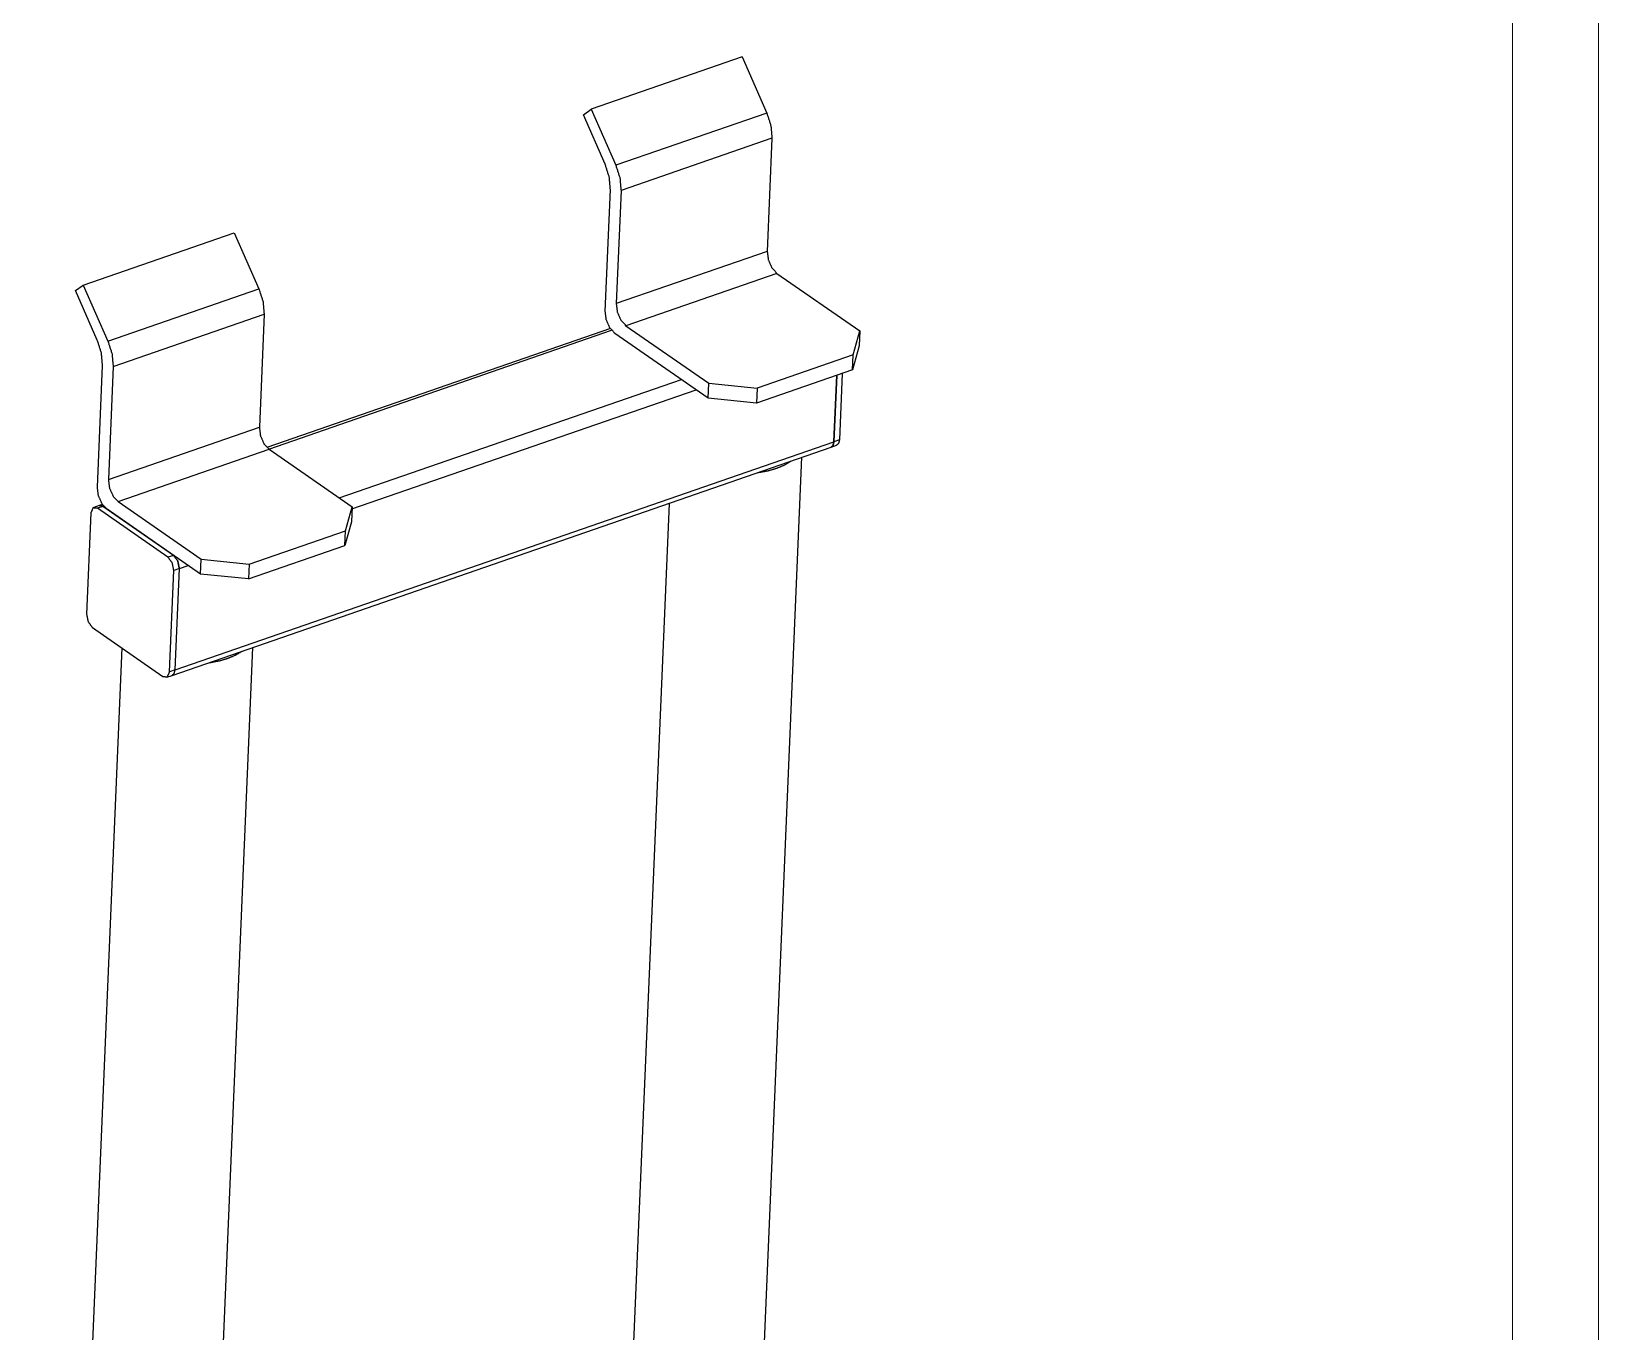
# Model space of a CAD drawing. Header units: millimetres. Extents: x 0 to 420, y 0 to 297.
# Drawn here: x 329 to 420, y 148.1 to 223.6 of the extents above; entities that cross this region are included whole.
import ezdxf

# ---------------------------------------------------------------- set-up
doc = ezdxf.new("R2010")
doc.units = ezdxf.units.MM
doc.layers.add('101', color=7, linetype='Continuous', true_color=0xffffff)

msp = doc.modelspace()

# ---------------------------------------------------------------- linework, layer by layer
at = {"layer": '101', "color": 133, "linetype": 'Continuous', "lineweight": 18}
for p, q in [((420, 0), (420, 297)), ((415, 5), (415, 292))]:
    msp.add_line(p, q, dxfattribs=at)
at = {"layer": '101', "color": 92, "linetype": 'Continuous', "lineweight": 25}
for p, q in [((370.246, 222.102), (361.475, 219.065)), ((370.246, 222.102), (371.681, 218.848)), ((361.024, 218.748), (361.475, 219.065)), ((362.293, 215.87), (361.024, 218.748)), ((361.475, 219.065), (362.91, 215.81)), ((371.681, 218.848), (362.91, 215.81)), ((371.982, 217.379), (363.212, 214.342)), ((371.982, 217.379), (371.704, 210.813)), ((362.295, 207.328), (362.594, 214.401)), ((363.212, 214.342), (362.934, 207.776)), ((331.976, 208.849), (340.746, 211.886)), ((340.746, 211.886), (342.181, 208.632)), ((371.704, 210.813), (362.934, 207.776)), ((372.27, 209.53), (363.5, 206.493)), ((372.27, 209.53), (377.09, 206.186)), ((331.524, 208.533), (331.976, 208.849)), ((332.793, 205.654), (331.524, 208.533)), ((331.976, 208.849), (333.411, 205.595)), ((333.411, 205.595), (342.181, 208.632)), ((333.712, 204.126), (342.482, 207.163)), ((342.482, 207.163), (342.205, 200.598)), ((362.593, 206.326), (342.647, 199.419)), ((342.748, 199.331), (362.666, 206.228)), ((368.283, 202.284), (362.861, 206.045)), ((363.5, 206.493), (368.32, 203.149)), ((376.7, 204.798), (377.09, 206.186)), ((377.09, 206.186), (377.053, 205.321)), ((377.053, 205.321), (376.664, 203.933)), ((332.795, 197.113), (333.094, 204.186)), ((333.712, 204.126), (333.434, 197.561)), ((376.664, 203.933), (371.083, 202)), ((376.7, 204.798), (371.119, 202.866)), ((376.664, 203.933), (376.7, 204.798)), ((346.844, 196.489), (366.717, 203.37)), ((368.283, 202.284), (368.32, 203.149)), ((368.32, 203.149), (371.119, 202.866)), ((375.578, 199.752), (375.741, 203.613)), ((347.586, 195.858), (367.57, 202.778)), ((371.083, 202), (368.283, 202.284)), ((371.119, 202.866), (371.083, 202)), ((333.434, 197.561), (342.205, 200.598)), ((337.143, 186.183), (375.413, 199.436)), ((337.308, 186.499), (375.578, 199.752)), ((334, 196.277), (342.771, 199.314)), ((342.771, 199.314), (347.59, 195.971)), ((368.446, 74.052), (373.72, 198.848)), ((333.094, 196.111), (332.902, 196.044)), ((333.12, 195.997), (333.168, 196.013)), ((337.217, 193.155), (333.12, 195.997)), ((338.784, 192.068), (333.361, 195.83)), ((334, 196.277), (338.82, 192.934)), ((347.201, 194.583), (347.59, 195.971)), ((347.59, 195.971), (347.554, 195.105)), ((366, 196.175), (360.852, 74.373)), ((347.554, 195.105), (347.164, 193.717)), ((341.62, 192.65), (347.201, 194.583)), ((347.164, 193.717), (347.201, 194.583)), ((341.583, 191.785), (347.164, 193.717)), ((337.308, 186.499), (337.557, 192.385)), ((337.557, 192.385), (338.071, 192.563)), ((338.784, 192.068), (338.82, 192.934)), ((338.82, 192.934), (341.62, 192.65)), ((341.62, 192.65), (341.583, 191.785)), ((341.583, 191.785), (338.784, 192.068)), ((334.22, 187.774), (328.961, 63.329)), ((336.554, 63.008), (341.828, 187.805))]:
    msp.add_line(p, q, dxfattribs=at)
at = {"layer": '101', "color": 72, "linetype": 'Continuous', "lineweight": 25}
for p, q in [((375.741, 203.613), (375.578, 199.752)), ((376.06, 203.724), (375.897, 199.862)), ((375.413, 199.436), (375.732, 199.546)), ((375.897, 199.862), (375.578, 199.752)), ((332.902, 196.044), (332.583, 195.934)), ((333.12, 195.997), (332.801, 195.886)), ((336.898, 193.044), (332.801, 195.886)), ((337.217, 193.155), (333.12, 195.997)), ((332.418, 195.618), (332.169, 189.732)), ((337.217, 193.155), (336.898, 193.044)), ((336.989, 186.389), (337.238, 192.274)), ((337.557, 192.385), (337.238, 192.274)), ((337.308, 186.499), (337.557, 192.385)), ((332.509, 188.962), (336.606, 186.12)), ((336.824, 186.073), (337.143, 186.183)), ((337.308, 186.499), (336.989, 186.389))]:
    msp.add_line(p, q, dxfattribs=at)
at = {"layer": '101', "color": 92, "linetype": 'Continuous', "lineweight": 25}
for points, knots in [([(371.681, 218.848), (371.918, 218.105), (371.982, 217.379)], [0, 0, 0.516892, 1, 1]), ([(362.594, 214.401), (362.53, 215.127), (362.293, 215.87)], [0, 0, 0.483104, 1, 1]), ([(362.91, 215.81), (363.148, 215.068), (363.212, 214.342)], [0, 0, 0.516878, 1, 1]), ([(371.704, 210.813), (371.767, 210.324), (371.974, 209.855), (372.27, 209.53)], [0, 0, 0.340776, 0.695857, 1, 1]), ([(342.181, 208.632), (342.418, 207.889), (342.482, 207.163)], [0, 0, 0.516891, 1, 1]), ([(362.934, 207.776), (362.996, 207.287), (363.204, 206.817), (363.5, 206.493)], [0, 0, 0.340766, 0.695864, 1, 1]), ([(362.861, 206.045), (362.565, 206.37), (362.357, 206.84), (362.295, 207.328)], [0, 0, 0.304146, 0.65922, 1, 1]), ([(333.094, 204.186), (333.031, 204.912), (332.793, 205.654)], [0, 0, 0.483114, 1, 1]), ([(333.411, 205.595), (333.648, 204.852), (333.712, 204.126)], [0, 0, 0.516891, 1, 1]), ([(342.205, 200.598), (342.267, 200.109), (342.474, 199.639), (342.771, 199.314)], [0, 0, 0.340778, 0.695856, 1, 1]), ([(375.413, 199.436), (375.529, 199.544), (375.578, 199.752)], [0, 0, 0.427539, 1, 1]), ([(372.246, 198.212), (372.711, 198.405), (373.101, 198.635)], [0, 0, 0.525985, 1, 1]), ([(333.434, 197.561), (333.497, 197.072), (333.704, 196.602), (334, 196.277)], [0, 0, 0.340778, 0.695856, 1, 1]), ([(371.146, 197.958), (371.72, 198.061), (372.246, 198.212)], [0, 0, 0.515788, 1, 1]), ([(333.361, 195.83), (333.065, 196.154), (332.858, 196.624), (332.795, 197.113)], [0, 0, 0.304137, 0.659232, 1, 1]), ([(332.902, 196.044), (333.007, 196.049), (333.12, 195.997)], [0, 0, 0.45547, 1, 1]), ([(337.217, 193.155), (337.466, 192.826), (337.557, 192.385)], [0, 0, 0.478683, 1, 1]), ([(340.355, 187.168), (340.819, 187.361), (341.21, 187.592)], [0, 0, 0.525956, 1, 1]), ([(339.255, 186.914), (339.828, 187.018), (340.355, 187.168)], [0, 0, 0.515793, 1, 1]), ([(337.143, 186.183), (337.259, 186.292), (337.308, 186.499)], [0, 0, 0.42751, 1, 1])]:
    msp.add_open_spline(points, degree=1, knots=knots, dxfattribs=at)
at = {"layer": '101', "color": 72, "linetype": 'Continuous', "lineweight": 25}
for points, knots in [([(375.578, 199.752), (375.529, 199.544), (375.413, 199.436)], [0, 0, 0.572461, 1, 1]), ([(375.897, 199.862), (375.848, 199.655), (375.732, 199.546)], [0, 0, 0.572563, 1, 1]), ([(332.801, 195.886), (332.539, 195.911), (332.418, 195.618)], [0, 0, 0.453008, 1, 1]), ([(333.12, 195.997), (333.007, 196.049), (332.902, 196.044)], [0, 0, 0.54453, 1, 1]), ([(337.238, 192.274), (337.148, 192.715), (336.898, 193.044)], [0, 0, 0.521315, 1, 1]), ([(337.557, 192.385), (337.466, 192.826), (337.217, 193.155)], [0, 0, 0.521317, 1, 1]), ([(332.169, 189.732), (332.26, 189.292), (332.509, 188.962)], [0, 0, 0.521317, 1, 1]), ([(336.606, 186.12), (336.868, 186.095), (336.989, 186.389)], [0, 0, 0.453008, 1, 1]), ([(337.143, 186.183), (337.259, 186.292), (337.308, 186.499)], [0, 0, 0.42751, 1, 1])]:
    msp.add_open_spline(points, degree=1, knots=knots, dxfattribs=at)

doc.saveas('drawing.dxf')
